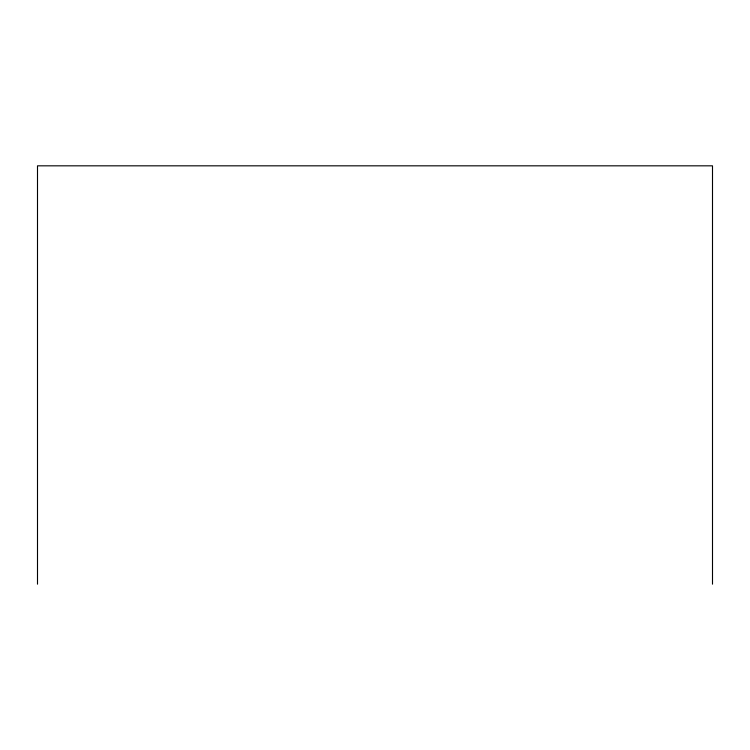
<?xml version="1.0" encoding="UTF-8"?>
<svg xmlns="http://www.w3.org/2000/svg" width="750" height="750" viewBox="0 0 750 750"><rect width="100%" height="100%" fill="white"/><g stroke="black" fill="none" stroke-linecap="round" stroke-linejoin="round"><path stroke-width="1.12" d="M712.5 584.175L712.5 165.825L37.5 165.825L37.5 584.175"/></g></svg>
